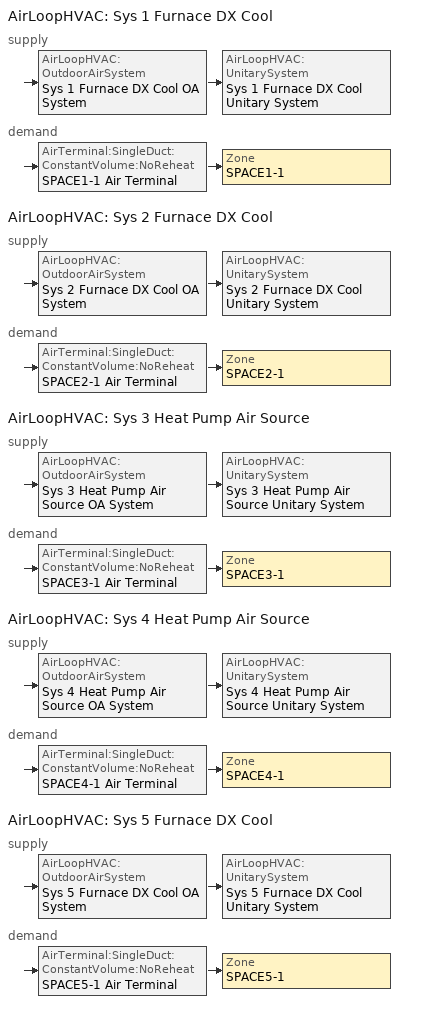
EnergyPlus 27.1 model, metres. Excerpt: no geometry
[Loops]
AirLoopHVAC 'Sys 1 Furnace DX Cool'
 supply: AirLoopHVAC:OutdoorAirSystem 'Sys 1 Furnace DX Cool OA System' > AirLoopHVAC:UnitarySystem 'Sys 1 Furnace DX Cool Unitary System'
 demand: AirTerminal:SingleDuct:ConstantVolume:NoReheat 'SPACE1-1 Air Terminal' > Zone 'SPACE1-1'
AirLoopHVAC 'Sys 2 Furnace DX Cool'
 supply: AirLoopHVAC:OutdoorAirSystem 'Sys 2 Furnace DX Cool OA System' > AirLoopHVAC:UnitarySystem 'Sys 2 Furnace DX Cool Unitary System'
 demand: AirTerminal:SingleDuct:ConstantVolume:NoReheat 'SPACE2-1 Air Terminal' > Zone 'SPACE2-1'
AirLoopHVAC 'Sys 3 Heat Pump Air Source'
 supply: AirLoopHVAC:OutdoorAirSystem 'Sys 3 Heat Pump Air Source OA System' > AirLoopHVAC:UnitarySystem 'Sys 3 Heat Pump Air Source Unitary System'
 demand: AirTerminal:SingleDuct:ConstantVolume:NoReheat 'SPACE3-1 Air Terminal' > Zone 'SPACE3-1'
AirLoopHVAC 'Sys 4 Heat Pump Air Source'
 supply: AirLoopHVAC:OutdoorAirSystem 'Sys 4 Heat Pump Air Source OA System' > AirLoopHVAC:UnitarySystem 'Sys 4 Heat Pump Air Source Unitary System'
 demand: AirTerminal:SingleDuct:ConstantVolume:NoReheat 'SPACE4-1 Air Terminal' > Zone 'SPACE4-1'
AirLoopHVAC 'Sys 5 Furnace DX Cool'
 supply: AirLoopHVAC:OutdoorAirSystem 'Sys 5 Furnace DX Cool OA System' > AirLoopHVAC:UnitarySystem 'Sys 5 Furnace DX Cool Unitary System'
 demand: AirTerminal:SingleDuct:ConstantVolume:NoReheat 'SPACE5-1 Air Terminal' > Zone 'SPACE5-1'
[ThermostatSetpoint:DualSetpoint]
All Zones Dual SP Control: Heating Setpoint Temperature Schedule=Htg-SetP-Sch; Cooling Setpoint Temperature Schedule=Clg-SetP-Sch
[ZoneControl:Thermostat] Control Type Schedule=HVACTemplate-Always 4; Control 1=All Zones Dual SP Control
Name | Zone or ZoneList
SPACE1-1 Thermostat | SPACE1-1
SPACE2-1 Thermostat | SPACE2-1
SPACE3-1 Thermostat | SPACE3-1
SPACE4-1 Thermostat | SPACE4-1
SPACE5-1 Thermostat | SPACE5-1
[DesignSpecification:OutdoorAir] Outdoor Air Method=flow/person; Outdoor Air Flow per Person {m3/s-person}=0.00944; Outdoor Air Flow per Zone Floor Area {m3/s-m2}=0; Outdoor Air Flow per Zone {m3/s}=0
SZ DSOA SPACE1-1; SZ DSOA SPACE2-1; SZ DSOA SPACE3-1; SZ DSOA SPACE4-1; SZ DSOA SPACE5-1
[Sizing:Zone] Zone Cooling Design Supply Air Temperature Input Method=SupplyAirTemperature; Zone Cooling Design Supply Air Temperature {C}=12.8; Zone Cooling Design Supply Air Temperature Difference {deltaC}=11.11; Zone Heating Design Supply Air Temperature Input Method=SupplyAirTemperature; Zone Heating Design Supply Air Temperature {C}=50; Zone Cooling Design Supply Air Humidity Ratio {kgWater/kgDryAir}=0.008; Zone Heating Design Supply Air Humidity Ratio {kgWater/kgDryAir}=0.008; Cooling Design Air Flow Method=DesignDay; Cooling Design Air Flow Rate {m3/s}=0; Cooling Minimum Air Flow Fraction=0; Heating Design Air Flow Method=DesignDay; Heating Design Air Flow Rate {m3/s}=0; Heating Maximum Air Flow Fraction=0; Account for Dedicated Outdoor Air System=No; Dedicated Outdoor Air System Control Strategy=NeutralSupplyAir; Dedicated Outdoor Air Low Setpoint Temperature for Design {C}=autosize; Dedicated Outdoor Air High Setpoint Temperature for Design {C}=autosize
Name | Design Specification Outdoor Air Object | Design Specification Zone Air Distribution Object
SPACE1-1 | SZ DSOA SPACE1-1 | SZ DSZAD SPACE1-1
SPACE2-1 | SZ DSOA SPACE2-1 | SZ DSZAD SPACE2-1
SPACE3-1 | SZ DSOA SPACE3-1 | SZ DSZAD SPACE3-1
SPACE4-1 | SZ DSOA SPACE4-1 | SZ DSZAD SPACE4-1
SPACE5-1 | SZ DSOA SPACE5-1 | SZ DSZAD SPACE5-1
[DesignSpecification:ZoneAirDistribution] Zone Air Distribution Effectiveness in Cooling Mode=1; Zone Air Distribution Effectiveness in Heating Mode=1
SZ DSZAD SPACE1-1; SZ DSZAD SPACE2-1; SZ DSZAD SPACE3-1; SZ DSZAD SPACE4-1; SZ DSZAD SPACE5-1
[Zone equipment]
SPACE1-1: SPACE1-1 Air Terminal
SPACE2-1: SPACE2-1 Air Terminal
SPACE3-1: SPACE3-1 Air Terminal
SPACE4-1: SPACE4-1 Air Terminal
SPACE5-1: SPACE5-1 Air Terminal
[AirTerminal:SingleDuct:ConstantVolume:NoReheat] Maximum Air Flow Rate {m3/s}=autosize
SPACE1-1 Air Terminal; SPACE2-1 Air Terminal; SPACE3-1 Air Terminal; SPACE4-1 Air Terminal; SPACE5-1 Air Terminal
[Sizing:System] Type of Load to Size On=Sensible; Design Outdoor Air Flow Rate {m3/s}=autosize; Central Heating Maximum System Air Flow Ratio=1; Preheat Design Temperature {C}=7; Preheat Design Humidity Ratio {kgWater/kgDryAir}=0.008; Precool Design Temperature {C}=11; Precool Design Humidity Ratio {kgWater/kgDryAir}=0.008; Central Cooling Design Supply Air Temperature {C}=12.8; Central Heating Design Supply Air Temperature {C}=50; Type of Zone Sum to Use=NonCoincident; 100% Outdoor Air in Cooling=No; 100% Outdoor Air in Heating=No; Central Cooling Design Supply Air Humidity Ratio {kgWater/kgDryAir}=0.008; Central Heating Design Supply Air Humidity Ratio {kgWater/kgDryAir}=0.008; Cooling Supply Air Flow Rate Method=DesignDay; Cooling Supply Air Flow Rate {m3/s}=0; Heating Supply Air Flow Rate Method=DesignDay; Heating Supply Air Flow Rate {m3/s}=0; System Outdoor Air Method=ZoneSum; Zone Maximum Outdoor Air Fraction=1; Cooling Design Capacity Method=CoolingDesignCapacity; Cooling Design Capacity {W}=autosize; Heating Design Capacity Method=HeatingDesignCapacity; Heating Design Capacity {W}=autosize; Central Cooling Capacity Control Method=OnOff
Sys 1 Furnace DX Cool; Sys 2 Furnace DX Cool; Sys 3 Heat Pump Air Source; Sys 4 Heat Pump Air Source; Sys 5 Furnace DX Cool
[AirLoopHVAC] Design Supply Air Flow Rate {m3/s}=autosize
Sys 1 Furnace DX Cool; Sys 2 Furnace DX Cool; Sys 3 Heat Pump Air Source; Sys 4 Heat Pump Air Source; Sys 5 Furnace DX Cool
[AirLoopHVAC:UnitarySystem] Control Type=Load; Dehumidification Control Type=None; Supply Air Fan Operating Mode Schedule=FanAvailSched; DX Heating Coil Sizing Ratio=1; Cooling Supply Air Flow Rate Method=SupplyAirFlowRate; Cooling Supply Air Flow Rate {m3/s}=autosize; Heating Supply Air Flow Rate Method=SupplyAirFlowRate; Heating Supply Air Flow Rate {m3/s}=autosize; No Load Supply Air Flow Rate Method=SupplyAirFlowRate; No Load Supply Air Flow Rate {m3/s}=autosize; Maximum Supply Air Temperature {C}=Autosize; Maximum Outdoor Dry-Bulb Temperature for Supplemental Heater Operation {C}=21
Name | Controlling Zone or Thermostat Location | Supply Fan | Fan Placement | Heating Coil | Cooling Coil | Design Specification Multispeed Object | Supplemental Heating Coil
Sys 1 Furnace DX Cool Unitary System | SPACE1-1 | Sys 1 Furnace DX Cool Supply Fan | BlowThrough | Sys 1 Furnace DX Cool Heating Coil | Sys 1 Furnace DX Cool Cooling Coil | Sys 1 Furnace DX Cool Unitary System MultiSpeed Performance
Sys 2 Furnace DX Cool Unitary System | SPACE2-1 | Sys 2 Furnace DX Cool Supply Fan | DrawThrough | Sys 2 Furnace DX Cool Heating Coil | Sys 2 Furnace DX Cool Cooling Coil | Sys 2 Furnace DX Cool Unitary System MultiSpeed Performance
Sys 3 Heat Pump Air Source Unitary System | SPACE3-1 | Sys 3 Heat Pump Air Source Supply Fan | BlowThrough | Sys 3 Heat Pump Air Source Heating Coil | Sys 3 Heat Pump Air Source Cooling Coil | Sys 3 Heat Pump Air Source Unitary System MultiSpeed Performance | Sys 3 Heat Pump Air Source Supp Heat or Reheat Coil
Sys 4 Heat Pump Air Source Unitary System | SPACE4-1 | Sys 4 Heat Pump Air Source Supply Fan | BlowThrough | Sys 4 Heat Pump Air Source Heating Coil | Sys 4 Heat Pump Air Source Cooling Coil | Sys 4 Heat Pump Air Source Unitary System MultiSpeed Performance | Sys 4 Heat Pump Air Source Supp Heat or Reheat Coil
Sys 5 Furnace DX Cool Unitary System | SPACE5-1 | Sys 5 Furnace DX Cool Supply Fan | BlowThrough | Sys 5 Furnace DX Cool Heating Coil | Sys 5 Furnace DX Cool Cooling Coil | Sys 5 Furnace DX Cool Unitary System MultiSpeed Performance
[UnitarySystemPerformance:Multispeed] Single Mode Operation=No; Heating Speed 1 Supply Air Flow Ratio=autosize; Cooling Speed 1 Supply Air Flow Ratio=autosize; Heating Speed 2 Supply Air Flow Ratio=autosize; Cooling Speed 2 Supply Air Flow Ratio=autosize; Heating Speed 3 Supply Air Flow Ratio=autosize; Cooling Speed 3 Supply Air Flow Ratio=autosize; Heating Speed 4 Supply Air Flow Ratio=autosize; Cooling Speed 4 Supply Air Flow Ratio=autosize; Heating Speed 5 Supply Air Flow Ratio=autosize; Cooling Speed 5 Supply Air Flow Ratio=autosize; Heating Speed 6 Supply Air Flow Ratio=autosize; Cooling Speed 6 Supply Air Flow Ratio=autosize; Heating Speed 7 Supply Air Flow Ratio=autosize; Cooling Speed 7 Supply Air Flow Ratio=autosize; Heating Speed 8 Supply Air Flow Ratio=autosize; Cooling Speed 8 Supply Air Flow Ratio=autosize; Heating Speed 9 Supply Air Flow Ratio=autosize; Cooling Speed 9 Supply Air Flow Ratio=autosize; Heating Speed 10 Supply Air Flow Ratio=autosize; Cooling Speed 10 Supply Air Flow Ratio=autosize
Name | Number of Speeds for Heating | Number of Speeds for Cooling
Sys 1 Furnace DX Cool Unitary System MultiSpeed Performance | 1 | 2
Sys 2 Furnace DX Cool Unitary System MultiSpeed Performance | 1 | 3
Sys 3 Heat Pump Air Source Unitary System MultiSpeed Performance; Sys 4 Heat Pump Air Source Unitary System MultiSpeed Performance | 4 | 4
Sys 5 Furnace DX Cool Unitary System MultiSpeed Performance | 1 | 4
[Coil:Cooling:DX]
Name | Performance Object
Sys 1 Furnace DX Cool Cooling Coil | Sys 1 Furnace DX Cool Cooling Coil Performance
Sys 2 Furnace DX Cool Cooling Coil | Sys 2 Furnace DX Cool Cooling Coil Performance
Sys 3 Heat Pump Air Source Cooling Coil | Sys 3 Heat Pump Air Source Cooling Coil Performance
Sys 4 Heat Pump Air Source Cooling Coil | Sys 4 Heat Pump Air Source Cooling Coil Performance
Sys 5 Furnace DX Cool Cooling Coil | Sys 5 Furnace DX Cool Cooling Coil Performance
[Coil:Cooling:DX:CurveFit:Performance] Crankcase Heater Capacity {W}=0; Maximum Outdoor Dry-Bulb Temperature for Crankcase Heater Operation {C}=10; Capacity Control Method=Discrete; Compressor Fuel Type=Electricity
Name | Base Operating Mode
Sys 1 Furnace DX Cool Cooling Coil Performance | Sys 1 Furnace DX Cool Cooling Coil Operating Mode
Sys 2 Furnace DX Cool Cooling Coil Performance | Sys 2 Furnace DX Cool Cooling Coil Operating Mode
Sys 3 Heat Pump Air Source Cooling Coil Performance | Sys 3 Heat Pump Air Source Cooling Coil Operating Mode
Sys 4 Heat Pump Air Source Cooling Coil Performance | Sys 4 Heat Pump Air Source Cooling Coil Operating Mode
Sys 5 Furnace DX Cool Cooling Coil Performance | Sys 5 Furnace DX Cool Cooling Coil Operating Mode
[Coil:Cooling:DX:CurveFit:OperatingMode] Rated Gross Total Cooling Capacity {W}=autosize; Rated Evaporator Air Flow Rate {m3/s}=autosize; Maximum Cycling Rate {cycles/hr}=0; Ratio of Initial Moisture Evaporation Rate and Steady State Latent Capacity=0; Latent Capacity Time Constant {s}=0; Nominal Time for Condensate Removal to Begin {s}=0; Apply Latent Degradation to Speeds Greater than 1=No; Condenser Type=AirCooled
Name | Nominal Speed Number | Speed 1 | Speed 2 | Speed 3 | Speed 4
Sys 1 Furnace DX Cool Cooling Coil Operating Mode | 2 | Sys 1 Furnace DX Cool Cooling Coil Speed 1 Performance | Sys 1 Furnace DX Cool Cooling Coil Speed 2 Performance
Sys 2 Furnace DX Cool Cooling Coil Operating Mode | 3 | Sys 2 Furnace DX Cool Cooling Coil Speed 1 Performance | Sys 2 Furnace DX Cool Cooling Coil Speed 2 Performance | Sys 2 Furnace DX Cool Cooling Coil Speed 3 Performance
Sys 3 Heat Pump Air Source Cooling Coil Operating Mode | 4 | Sys 3 Heat Pump Air Source Cooling Coil Speed 1 Performance | Sys 3 Heat Pump Air Source Cooling Coil Speed 2 Performance | Sys 3 Heat Pump Air Source Cooling Coil Speed 3 Performance | Sys 3 Heat Pump Air Source Cooling Coil Speed 4 Performance
Sys 4 Heat Pump Air Source Cooling Coil Operating Mode | 4 | Sys 4 Heat Pump Air Source Cooling Coil Speed 1 Performance | Sys 4 Heat Pump Air Source Cooling Coil Speed 2 Performance | Sys 4 Heat Pump Air Source Cooling Coil Speed 3 Performance | Sys 4 Heat Pump Air Source Cooling Coil Speed 4 Performance
Sys 5 Furnace DX Cool Cooling Coil Operating Mode | 4 | Sys 5 Furnace DX Cool Cooling Coil Speed 1 Performance | Sys 5 Furnace DX Cool Cooling Coil Speed 2 Performance | Sys 5 Furnace DX Cool Cooling Coil Speed 3 Performance | Sys 5 Furnace DX Cool Cooling Coil Speed 4 Performance
[Coil:Heating:Fuel] Fuel Type=NaturalGas; Burner Efficiency=0.8; Nominal Capacity {W}=autosize; On Cycle Parasitic Electric Load {W}=0; Off Cycle Parasitic Fuel Load {W}=0
Name | Part Load Fraction Correlation Curve
Sys 1 Furnace DX Cool Heating Coil | Sys 1 Furnace DX Cool Heating Coil PLF-FPLR
Sys 5 Furnace DX Cool Heating Coil | Sys 5 Furnace DX Cool Heating Coil PLF-FPLR
[Fan:VariableVolume] Availability Schedule=HVACTemplate-Always 1; Fan Total Efficiency=0.7; Pressure Rise {Pa}=600; Maximum Flow Rate {m3/s}=autosize; Fan Power Minimum Flow Rate Input Method=Fraction; Fan Power Minimum Flow Fraction=0; Motor Efficiency=0.9; Motor In Airstream Fraction=1; Fan Power Coefficient 1=0.00153024; Fan Power Coefficient 2=0.00520806; Fan Power Coefficient 3=1.10862; Fan Power Coefficient 4=-0.116356; Fan Power Coefficient 5=0
Sys 1 Furnace DX Cool Supply Fan; Sys 2 Furnace DX Cool Supply Fan; Sys 3 Heat Pump Air Source Supply Fan; Sys 4 Heat Pump Air Source Supply Fan; Sys 5 Furnace DX Cool Supply Fan
[SetpointManager:SingleZone:Cooling] Control Variable=Temperature; Minimum Supply Air Temperature {C}=13; Maximum Supply Air Temperature {C}=45
Name | Control Zone | Setpoint Node or NodeList
Sys 1 Furnace DX Cool Economizer Supply Air Temp Manager | SPACE1-1 | Sys 1 Furnace DX Cool Heating Coil Outlet
Sys 2 Furnace DX Cool Economizer Supply Air Temp Manager | SPACE2-1 | Sys 2 Furnace DX Cool Supply Fan Outlet
Sys 3 Heat Pump Air Source Economizer Supply Air Temp Manager | SPACE3-1 | Sys 3 Heat Pump Air Source Supp Heat or Reheat Coil Outl
Sys 4 Heat Pump Air Source Economizer Supply Air Temp Manager | SPACE4-1 | Sys 4 Heat Pump Air Source Supp Heat or Reheat Coil Outl
Sys 5 Furnace DX Cool Economizer Supply Air Temp Manager | SPACE5-1 | Sys 5 Furnace DX Cool Heating Coil Outlet
[SetpointManager:MixedAir] Control Variable=Temperature
Name | Setpoint Node or NodeList
Sys 1 Furnace DX Cool Cooling Coil Air Temp Manager | Sys 1 Furnace DX Cool Mixed Air Outlet
Sys 2 Furnace DX Cool Cooling Coil Air Temp Manager | Sys 2 Furnace DX Cool Mixed Air Outlet
Sys 3 Heat Pump Air Source Cooling Coil Air Temp Manager | Sys 3 Heat Pump Air Source Mixed Air Outlet
Sys 4 Heat Pump Air Source Cooling Coil Air Temp Manager | Sys 4 Heat Pump Air Source Mixed Air Outlet
Sys 5 Furnace DX Cool Cooling Coil Air Temp Manager | Sys 5 Furnace DX Cool Mixed Air Outlet
[Controller:OutdoorAir] Minimum Outdoor Air Flow Rate {m3/s}=autosize; Maximum Outdoor Air Flow Rate {m3/s}=autosize; Economizer Control Type=DifferentialDryBulb; Economizer Control Action Type=ModulateFlow; Economizer Maximum Limit Dry-Bulb Temperature {C}=20; Minimum Limit Type=FixedMinimum; Minimum Outdoor Air Schedule=Min OA Sched
Name | Lockout Type
Sys 1 Furnace DX Cool OA Controller; Sys 2 Furnace DX Cool OA Controller; Sys 3 Heat Pump Air Source OA Controller; Sys 4 Heat Pump Air Source OA Controller | LockoutWithCompressor
Sys 5 Furnace DX Cool OA Controller | NoLockout
[Coil:Heating:Electric] Efficiency=1; Nominal Capacity {W}=autosize
Sys 2 Furnace DX Cool Heating Coil; Sys 3 Heat Pump Air Source Supp Heat or Reheat Coil; Sys 4 Heat Pump Air Source Supp Heat or Reheat Coil
[Coil:Heating:DX:MultiSpeed] Minimum Outdoor Dry-Bulb Temperature for Compressor Operation {C}=-8; Crankcase Heater Capacity {W}=0; Maximum Outdoor Dry-Bulb Temperature for Crankcase Heater Operation {C}=10; Maximum Outdoor Dry-Bulb Temperature for Defrost Operation {C}=5; Defrost Strategy=ReverseCycle; Defrost Control=Timed; Defrost Time Period Fraction=0.058333; Resistive Defrost Heater Capacity {W}=autosize; Apply Part Load Fraction to Speeds Greater than 1=No; Fuel Type=Electricity; Number of Speeds=4; Speed 1 Gross Rated Heating Capacity {W}=autosize; Speed 1 Gross Rated Heating COP {W/W}=2.75; Speed 1 Rated Air Flow Rate {m3/s}=autosize; 2023 Speed 1 Rated Supply Air Fan Power Per Volume Flow Rate {W/(m3/s)}=934.4; Speed 1 Rated Waste Heat Fraction of Power Input=0.2; Speed 2 Gross Rated Heating Capacity {W}=autosize; Speed 2 Gross Rated Heating COP {W/W}=2.75; Speed 2 Rated Air Flow Rate {m3/s}=autosize; 2023 Speed 2 Rated Supply Air Fan Power Per Volume Flow Rate {W/(m3/s)}=934.4; Speed 2 Rated Waste Heat Fraction of Power Input=0.2; Speed 3 Gross Rated Heating Capacity {W}=autosize; Speed 3 Gross Rated Heating COP {W/W}=2.75; Speed 3 Rated Air Flow Rate {m3/s}=autosize; 2023 Speed 3 Rated Supply Air Fan Power Per Volume Flow Rate {W/(m3/s)}=934.4; Speed 3 Rated Waste Heat Fraction of Power Input=0.2; Speed 4 Gross Rated Heating Capacity {W}=autosize; Speed 4 Gross Rated Heating COP {W/W}=2.75; Speed 4 Rated Air Flow Rate {m3/s}=autosize; 2023 Speed 4 Rated Supply Air Fan Power Per Volume Flow Rate {W/(m3/s)}=934.4; Speed 4 Rated Waste Heat Fraction of Power Input=0.2
Name | Defrost Energy Input Ratio Function of Temperature Curve | Speed 1 Heating Capacity Function of Temperature Curve | Speed 1 Heating Capacity Function of Flow Fraction Curve | Speed 1 Energy Input Ratio Function of Temperature Curve | Speed 1 Energy Input Ratio Function of Flow Fraction Curve | Speed 1 Part Load Fraction Correlation Curve | Speed 1 Waste Heat Function of Temperature Curve | Speed 2 Heating Capacity Function of Temperature Curve | Speed 2 Heating Capacity Function of Flow Fraction Curve | Speed 2 Energy Input Ratio Function of Temperature Curve | Speed 2 Energy Input Ratio Function of Flow Fraction Curve | Speed 2 Part Load Fraction Correlation Curve | Speed 2 Waste Heat Function of Temperature Curve | Speed 3 Heating Capacity Function of Temperature Curve | Speed 3 Heating Capacity Function of Flow Fraction Curve | Speed 3 Energy Input Ratio Function of Temperature Curve | Speed 3 Energy Input Ratio Function of Flow Fraction Curve | Speed 3 Part Load Fraction Correlation Curve | Speed 3 Waste Heat Function of Temperature Curve | Speed 4 Heating Capacity Function of Temperature Curve | Speed 4 Heating Capacity Function of Flow Fraction Curve | Speed 4 Energy Input Ratio Function of Temperature Curve | Speed 4 Energy Input Ratio Function of Flow Fraction Curve | Speed 4 Part Load Fraction Correlation Curve | Speed 4 Waste Heat Function of Temperature Curve
Sys 3 Heat Pump Air Source Heating Coil | Sys 3 Heat Pump Air Source Heat Coil Defr-FT | Sys 3 Heat Pump Air Source Heat Coil Cap-FT | Sys 3 Heat Pump Air Source Heat Coil Cap-FF | Sys 3 Heat Pump Air Source Heat Coil EIR-FT | Sys 3 Heat Pump Air Source Heat Coil EIR-FF | Sys 3 Heat Pump Air Source Heat Coil PLF | Sys 3 Heat Pump Air Source Heat Coil WH-FT | Sys 3 Heat Pump Air Source Heat Coil Cap-FT | Sys 3 Heat Pump Air Source Heat Coil Cap-FF | Sys 3 Heat Pump Air Source Heat Coil EIR-FT | Sys 3 Heat Pump Air Source Heat Coil EIR-FF | Sys 3 Heat Pump Air Source Heat Coil PLF | Sys 3 Heat Pump Air Source Heat Coil WH-FT | Sys 3 Heat Pump Air Source Heat Coil Cap-FT | Sys 3 Heat Pump Air Source Heat Coil Cap-FF | Sys 3 Heat Pump Air Source Heat Coil EIR-FT | Sys 3 Heat Pump Air Source Heat Coil EIR-FF | Sys 3 Heat Pump Air Source Heat Coil PLF | Sys 3 Heat Pump Air Source Heat Coil WH-FT | Sys 3 Heat Pump Air Source Heat Coil Cap-FT | Sys 3 Heat Pump Air Source Heat Coil Cap-FF | Sys 3 Heat Pump Air Source Heat Coil EIR-FT | Sys 3 Heat Pump Air Source Heat Coil EIR-FF | Sys 3 Heat Pump Air Source Heat Coil PLF | Sys 3 Heat Pump Air Source Heat Coil WH-FT
Sys 4 Heat Pump Air Source Heating Coil | Sys 4 Heat Pump Air Source Heat Coil Defr-FT | Sys 4 Heat Pump Air Source Heat Coil Cap-FT | Sys 4 Heat Pump Air Source Heat Coil Cap-FF | Sys 4 Heat Pump Air Source Heat Coil EIR-FT | Sys 4 Heat Pump Air Source Heat Coil EIR-FF | Sys 4 Heat Pump Air Source Heat Coil PLF | Sys 4 Heat Pump Air Source Heat Coil WH-FT | Sys 4 Heat Pump Air Source Heat Coil Cap-FT | Sys 4 Heat Pump Air Source Heat Coil Cap-FF | Sys 4 Heat Pump Air Source Heat Coil EIR-FT | Sys 4 Heat Pump Air Source Heat Coil EIR-FF | Sys 4 Heat Pump Air Source Heat Coil PLF | Sys 4 Heat Pump Air Source Heat Coil WH-FT | Sys 4 Heat Pump Air Source Heat Coil Cap-FT | Sys 4 Heat Pump Air Source Heat Coil Cap-FF | Sys 4 Heat Pump Air Source Heat Coil EIR-FT | Sys 4 Heat Pump Air Source Heat Coil EIR-FF | Sys 4 Heat Pump Air Source Heat Coil PLF | Sys 4 Heat Pump Air Source Heat Coil WH-FT | Sys 4 Heat Pump Air Source Heat Coil Cap-FT | Sys 4 Heat Pump Air Source Heat Coil Cap-FF | Sys 4 Heat Pump Air Source Heat Coil EIR-FT | Sys 4 Heat Pump Air Source Heat Coil EIR-FF | Sys 4 Heat Pump Air Source Heat Coil PLF | Sys 4 Heat Pump Air Source Heat Coil WH-FT
[EnergyManagementSystem:Sensor] Output:Variable or Output:Meter Index Key=SPACE1-1
Name | Output:Variable or Output:Meter
CoolingSetpoint | Zone Thermostat Cooling Setpoint Temperature
ZoneAirTemperature | Zone Air Temperature
[EnergyManagementSystem:Actuator]
CoilSpeedOverride: Actuated Component Unique=Sys 1 Furnace DX Cool Unitary System; Actuated Component Type=Coil Speed Control; Actuated Component Control Type=Unitary System DX Coil Speed Value
[Schedule:Compact]
Htg-SetP-Sch: Through: 12/31, For: WeekDays CustomDay1 CustomDay2, Until: 6:00, 13, Until: 7:00, 18, Until: 21:00, 23, Until: 24:00, 13, For: WeekEnds Holiday, Until: 24:00, 13, For: SummerDesignDay, Until: 24:00, 13, For: WinterDesignDay, Until: 24:00, 23
Clg-SetP-Sch: Through: 12/31, For: WeekDays CustomDay1 CustomDay2, Until: 7:00, 32, Until: 21:00, 24, Until: 24:00, 32, For: WeekEnds Holiday, Until: 24:00, 32, For: SummerDesignDay, Until: 24:00, 24, For: WinterDesignDay, Until: 24:00, 32
FanAvailSched: Through: 12/31, For: WeekDays CustomDay1 CustomDay2, Until: 7:00, 0, Until: 21:00, 1, Until: 24:00, 0, For: Weekends Holiday, Until: 24:00, 0, For: SummerDesignDay, Until: 24:00, 1, For: WinterDesignDay, Until: 24:00, 1
Min OA Sched: Through: 12/31, For: WeekDays CustomDay1 CustomDay2, Until: 8:00, 0, Until: 21:00, 1, Until: 24:00, 0, For: Weekends Holiday, Until: 24:00, 0, For: SummerDesignDay, Until: 24:00, 1, For: WinterDesignDay, Until: 24:00, 1
HVACTemplate-Always 4: Through: 12/31, For: AllDays, Until: 24:00, 4
HVACTemplate-Always 1: Through: 12/31, For: AllDays, Until: 24:00, 1
[Curve:Biquadratic] Coefficient1 Constant=1; Coefficient2 x=0; Coefficient3 x**2=0; Coefficient4 y=0; Coefficient5 y**2=0; Coefficient6 x*y=0; Minimum Value of x=0; Maximum Value of x=50; Minimum Value of y=0; Maximum Value of y=50; Input Unit Type for X=Temperature; Input Unit Type for Y=Temperature; Output Unit Type=Dimensionless
Sys 3 Heat Pump Air Source Heat Coil Defr-FT; Sys 3 Heat Pump Air Source Heat Coil WH-FT; Sys 4 Heat Pump Air Source Heat Coil Defr-FT; Sys 4 Heat Pump Air Source Heat Coil WH-FT
[Curve:Cubic]
Name | Coefficient1 Constant | Coefficient2 x | Coefficient3 x**2 | Coefficient4 x**3 | Minimum Value of x | Maximum Value of x | Input Unit Type for X | Output Unit Type
Sys 1 Furnace DX Cool Heating Coil PLF-FPLR; Sys 5 Furnace DX Cool Heating Coil PLF-FPLR | 0.8 | 0.2 | 0 | 0 | 0 | 1
Sys 3 Heat Pump Air Source Heat Coil Cap-FT; Sys 4 Heat Pump Air Source Heat Coil Cap-FT | 0.758746 | 0.027626 | 0.000148716 | 3.4992e-06 | -20 | 20 | Temperature | Dimensionless
Sys 3 Heat Pump Air Source Heat Coil Cap-FF; Sys 4 Heat Pump Air Source Heat Coil Cap-FF | 0.84 | 0.16 | 0 | 0 | 0.5 | 1.5
Sys 3 Heat Pump Air Source Heat Coil EIR-FT; Sys 4 Heat Pump Air Source Heat Coil EIR-FT | 1.19248 | -0.0300438 | 0.00103745 | -2.3328e-05 | -20 | 20 | Temperature | Dimensionless
[Curve:Quadratic] Minimum Value of x=0; Maximum Value of x=1
Name | Coefficient1 Constant | Coefficient2 x | Coefficient3 x**2
Sys 3 Heat Pump Air Source Heat Coil EIR-FF; Sys 4 Heat Pump Air Source Heat Coil EIR-FF | 1.3824 | -0.4336 | 0.0512
Sys 3 Heat Pump Air Source Heat Coil PLF; Sys 4 Heat Pump Air Source Heat Coil PLF | 0.85 | 0.15 | 0
